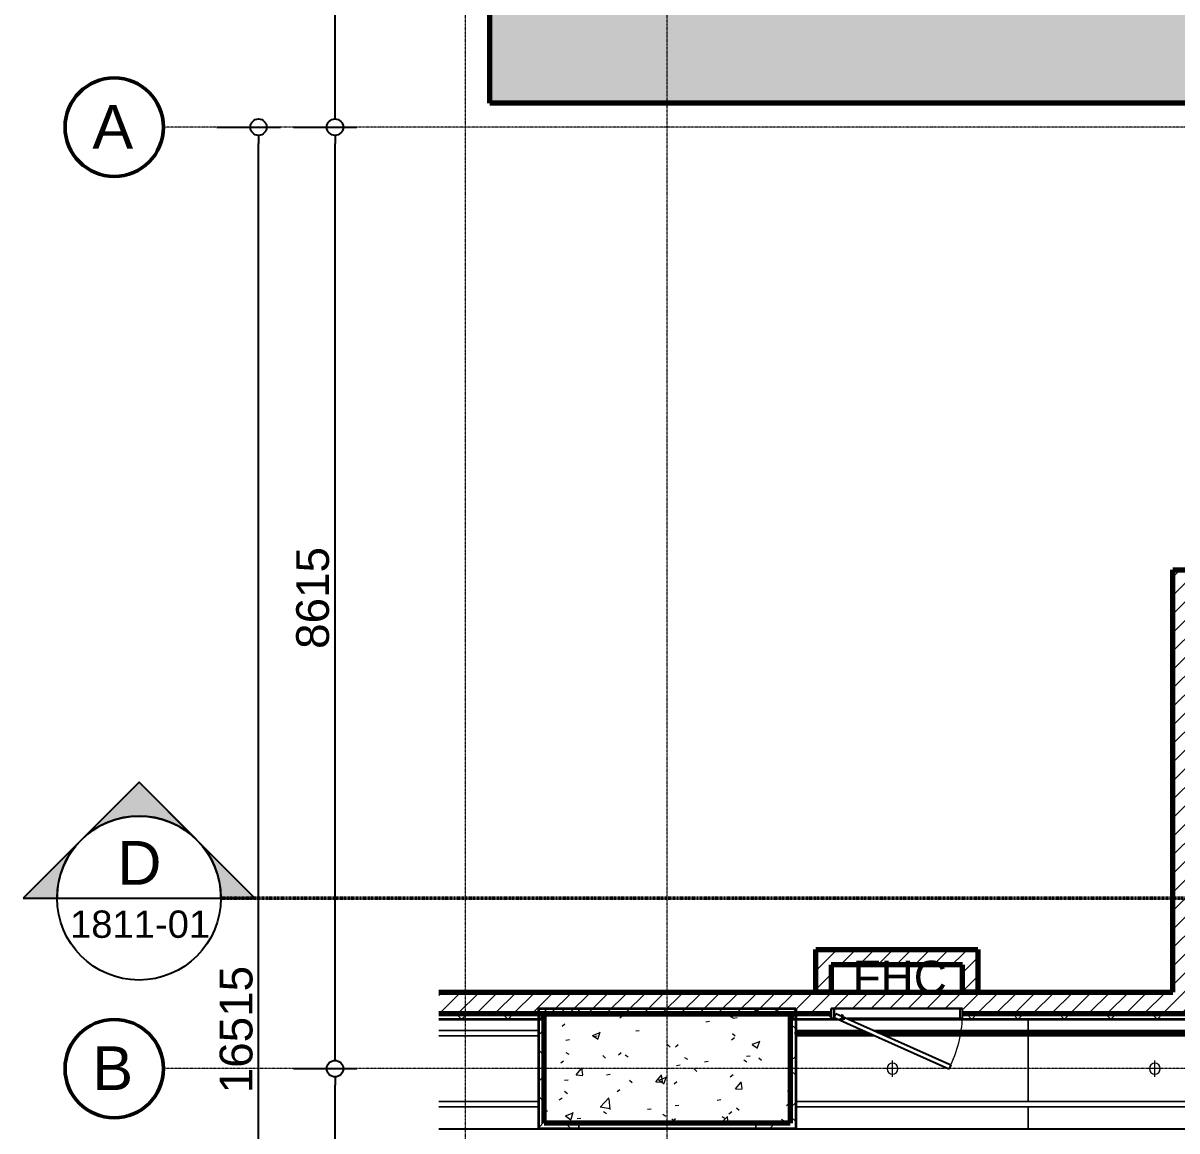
# Model space of a CAD drawing. Header units: millimetres. Extents: x -853228 to -744682, y -17776 to 32484.
# Drawn here: x -853176 to -842620, y 3009 to 13147 of the extents above; entities that cross this region are included whole.
import ezdxf
from ezdxf.xclip import XClip

# ---------------------------------------------------------------- set-up
doc = ezdxf.new("R2010")
doc.units = ezdxf.units.MM
doc.header["$XCLIPFRAME"] = 0
doc.linetypes.add('DPA_Grid _ Level 100', pattern=[10, 5.5, -1.6, 1.3, -1.6])
for name, color, linetype, lineweight in [('A-ANNO-DIMS', 1, 'Continuous', 9), ('A-COLS', 5, 'Continuous', 70), ('A-COLS-E', 1, 'Continuous', 35), ('A-DETL-GENF', 2, 'Continuous', 9), ('A-DOOR', 3, 'Continuous', 25), ('A-DOOR-E', 2, 'Continuous', 25), ('A-DOOR-OPNG', 2, 'Continuous', 9), ('A-FLOR-E', 2, 'Continuous', 35), ('A-GLAZ-CURT', 2, 'Continuous', 9), ('A-WALL', 5, 'Continuous', 35), ('A-WALL-FNSH', 2, 'Continuous', 35), ('A-WALL-PATT', 1, 'Continuous', 9), ('E-LITE-EQPM', 2, 'Continuous', 9), ('G-ANNO-SECL', 3, 'Continuous', 9), ('G-ANNO-TEXT', 3, 'Continuous', 9), ('I-WALL-E', 2, 'Continuous', 35), ('S-GRID', 251, 'Continuous', 9), ('S-GRID-IDEN', 3, 'Continuous', 50), ('WALL-E', 2, 'Continuous', 9)]:
    doc.layers.add(name, color=color, linetype=linetype, lineweight=lineweight)
doc.styles.add('Arial', font='arial.ttf', dxfattribs={"height": 400})
doc.styles.add('Arial_1', font='arial.ttf', dxfattribs={"height": 250})
doc.styles.add('Arial_2', font='arial.ttf', dxfattribs={"height": 300})
doc.dimstyles.new('DPA-DIM-3_0_C-C', dxfattribs={"dimscale": 304.8, "dimtxt": 306.07782, "dimasz": 0.492126, "dimexe": 0.656168, "dimexo": 0.0625, "dimgap": 0.164042, "dimtad": 1, "dimdec": 0, "dimzin": 0, "dimdsep": 46, "dimtxsty": 'Arial_2', "dimblk1": 'DOTBLANK', "dimblk2": 'DOTBLANK', "dimsah": 1, "dimcen": 0.09, "dimdle": 0.656168, "dimadec": 8, "dimazin": 0, "dimtfac": 1, "dimtdec": 4, "dimtix": 1, "dimtmove": 0, "dimatfit": 3, "dimfxl": 1.312336, "dimfxlon": 1, "dimtvp": 1, "dimtolj": 1, "dimtzin": 0, "dimarcsym": 2})
pattern_1 = [(50, (0, 0), (728.7365, -63.75582), [76.2, -838.2]), (355, (0, 0), (-140.9716, 764.2276), [60.96, -670.56]), (100.451, (60.7, -5.3), (587.77, 700.46675), [64.76, -712.36]), (46.184, (0, 203.2), (1084.3162, -168.171), [114.3, -1257.3]), (96.636, (90.4, 189.2), (949.6099, 989.7098), [97.14, -1068.54]), (351.184, (0, 203.2), (949.6206, 989.7012), [91.44, -1005.84]), (21, (101.6, 152.4), (606.45787, -409.06057), [76.2, -838.2]), (326, (101.6, 152.4), (247.20834, 736.7529), [60.96, -670.56]), (71.451, (152.14, 118.3), (853.66825, 327.6855), [64.76, -712.36]), (37.5, (0, 0), (12.35469, 338.22012), [33.528, -628.904, 33.528, -647.192, -673.1]), (37.5, (0, 0), (12.35469, 338.22012), [-1343.152, 33.528, -639.572]), (7.5, (0, 0), (267.27887, 400.72213), [33.528, -354.584, 33.528, -613.664, -256.54]), (7.5, (0, 0), (267.27887, 400.72213), [-1035.304, 33.528, -223.012]), (327.5, (-226.57, 0), (542.36333, -22.915345), [33.528, -220.472, 33.528, -758.952, -1051.56]), (327.5, (-226.57, 0), (542.36333, -22.915345), [-1046.48, 33.528, -1018.032]), (317.5, (-328.17, 0), (592.51696, 101.7071), [33.528, -296.672, 33.528, -492.76, -746.76]), (317.5, (-328.17, 0), (592.51696, 101.7071), [-856.488, 33.528, -713.232])]
pattern_2 = [(45, (0, 0), (-84.852814, 84.852814), [])]
pattern_3 = [(45, (0, 0), (-212.13203, 212.13203), []), (135, (0, 0), (-212.13203, -212.13203), [])]

# ---------------------------------------------------------------- blocks, each defined once
blk = doc.blocks.new('DPA_AC-SG-PI - A2_1200x2000 mm-12150596-4281-01 ENLARGED LOWER PLATFORM LEVEL - REFLECTED CEILING PLAN - SHEET 2')
at = {"layer": 'A-DOOR'}
for p, q in [((-575, 75), (-600, 75)), ((-600, 75), (-600, -15)), ((-575, -15), (-575, 75)), ((575, 75), (575, -15)), ((600, 75), (575, 75)), ((600, -15), (600, 75)), ((-600, -15), (-575, -15)), ((575, -15), (600, -15))]:
    blk.add_line(p, q, dxfattribs=at)
at = {"layer": 'A-DOOR', "lineweight": 25}
for p, q in [((-500, 5), (-500, -45)), ((-525, -20), (-475, -20))]:
    blk.add_line(p, q, dxfattribs=at)
for start, end in [(0, 180), (180, 0)]:
    blk.add_arc((-500, 5), 10, start, end, dxfattribs=at)
at = {"layer": 'A-DOOR-E'}
for p, q in [((-600, 75), (600, 75)), ((-600, -15), (-600, 75)), ((-575, 75), (-575, -15)), ((575, 75), (-575, 75)), ((-575, -11), (-557, 30)), ((-557, 30), (495, -440)), ((575, 75), (575, -15)), ((600, -15), (600, 75)), ((-566, -15), (-600, -15)), ((477, -481), (-575, -11)), ((-575, -15), (-566, -15)), ((-456, -15), (575, -15)), ((600, -15), (-456, -15)), ((495, -440), (477, -481))]:
    blk.add_line(p, q, dxfattribs=at)
at = {"layer": 'A-DOOR-OPNG'}
blk.add_arc((-500, 30), 1100, 334.7442, 0, dxfattribs=at)
blk = doc.blocks.new('Section - Section Head-531884-4281-01 ENLARGED LOWER PLATFORM LEVEL - REFLECTED CEILING PLAN - SHEET 2')
at = {"layer": 'G-ANNO-SECL'}
h = blk.add_hatch(color=256, dxfattribs=at)
edge = h.paths.add_edge_path()
edge.add_line((-12.8, 5.3), (-7.5, 10.61))
edge.add_line((-7.5, 10.61), (-2.2, 5.3))
edge.add_arc((-7.5, 0), 7.5, 45, 135)
h = blk.add_hatch(color=256, dxfattribs=at)
edge = h.paths.add_edge_path()
edge.add_arc((-7.5, 0), 7.5, 0, 45)
edge.add_line((-2.2, 5.3), (3.11, 0))
edge.add_line((3.11, 0), (0, 0))
edge = h.paths.add_edge_path()
edge.add_line((-15, 0), (-18.11, 0))
edge.add_line((-18.11, 0), (-12.8, 5.3))
edge.add_arc((-7.5, 0), 7.5, 135, 180)
at = {"layer": 'G-ANNO-SECL', "lineweight": 25}
for p, q in [((-7.5, 10.61), (-18.11, 0)), ((-7.5, 10.61), (-12.8, 5.3)), ((3.11, 0), (-7.5, 10.61)), ((-2.2, 5.3), (-7.5, 10.61)), ((-12.8, 5.3), (-18.11, 0)), ((3.11, 0), (-2.2, 5.3)), ((-18.11, 0), (-15, 0)), ((-18.11, 0), (-15, 0)), ((0, 0), (3.11, 0)), ((0, 0), (3.11, 0))]:
    blk.add_line(p, q, dxfattribs=at)
blk.add_circle((-7.5, 0), 7.5, dxfattribs=at)
for start, end in [(45, 135), (135, 180), (0, 45)]:
    blk.add_arc((-7.5, 0), 7.5, start, end, dxfattribs=at)
blk = doc.blocks.new('Grid - 100 Scale-2291345-4281-01 ENLARGED LOWER PLATFORM LEVEL - REFLECTED CEILING PLAN - SHEET 2')
at = {"layer": 'S-GRID-IDEN'}
blk.add_circle((0, 0), 4.5, dxfattribs=at)
blk = doc.blocks.new('_DotBlank')
at = {"color": 0, "linetype": 'ByBlock', "lineweight": -2}
blk.add_line((-0.5, 0), (-1, 0), dxfattribs=at)
blk.add_circle((0, 0), 0.5, dxfattribs=at)
blk = doc.blocks.new('*D406')
at = {"layer": 'A-ANNO-DIMS', "color": 0, "lineweight": -2, "transparency": 16777216}
for p, q in [((-49721, 8615), (-49140, 8615)), ((-49340, -7750), (-49340, 8465)), ((-49721, -7900), (-49140, -7900))]:
    blk.add_line(p, q, dxfattribs=at)
at = {"layer": 'Defpoints', "color": 0, "transparency": 16777216}
for p in [(-49740, 8615), (-49340, 8615), (-49740, -7900)]:
    blk.add_point(p, dxfattribs=at)
at = {"layer": 'A-ANNO-DIMS', "color": 0, "lineweight": -2, "transparency": 16777216, "xscale": 150, "yscale": 150, "zscale": 150}
for p, rotation in [((-49340, 8615), 90), ((-49340, -7900), 270)]:
    blk.add_blockref('_DotBlank', p, dxfattribs=dict(at, rotation=rotation))
at = {"layer": 'A-ANNO-DIMS', "color": 0, "transparency": 16777216, "insert": (-49543, 357), "char_height": 300, "width": 1384.41, "attachment_point": 5, "rotation": 90, "style": 'Arial_2'}
blk.add_mtext('\\A1;16515', dxfattribs=at)
blk = doc.blocks.new('*D408')
at = {"layer": 'A-ANNO-DIMS', "color": 0, "lineweight": -2, "transparency": 16777216}
for p, q in [((-49021, 0), (-48440, 0)), ((-48640, -7750), (-48640, -150)), ((-49021, -7900), (-48440, -7900))]:
    blk.add_line(p, q, dxfattribs=at)
at = {"layer": 'Defpoints', "color": 0, "transparency": 16777216}
for p in [(-49040, 0), (-48640, 0), (-49040, -7900)]:
    blk.add_point(p, dxfattribs=at)
at = {"layer": 'A-ANNO-DIMS', "color": 0, "lineweight": -2, "transparency": 16777216, "xscale": 150, "yscale": 150, "zscale": 150}
for p, rotation in [((-48640, 0), 90), ((-48640, -7900), 270)]:
    blk.add_blockref('_DotBlank', p, dxfattribs=dict(at, rotation=rotation))
at = {"layer": 'A-ANNO-DIMS', "color": 0, "transparency": 16777216, "insert": (-48843, -3950), "char_height": 300, "width": 1107.53, "attachment_point": 5, "rotation": 90, "style": 'Arial_2'}
blk.add_mtext('\\A1;7900', dxfattribs=at)
blk = doc.blocks.new('*D409')
at = {"layer": 'A-ANNO-DIMS', "color": 0, "lineweight": -2, "transparency": 16777216}
for p, q in [((-49021, 8615), (-48440, 8615)), ((-48640, 150), (-48640, 8465)), ((-49021, 0), (-48440, 0))]:
    blk.add_line(p, q, dxfattribs=at)
at = {"layer": 'Defpoints', "color": 0, "transparency": 16777216}
for p in [(-49040, 8615), (-48640, 8615), (-49040, 0)]:
    blk.add_point(p, dxfattribs=at)
at = {"layer": 'A-ANNO-DIMS', "color": 0, "lineweight": -2, "transparency": 16777216, "xscale": 150, "yscale": 150, "zscale": 150}
for p, rotation in [((-48640, 8615), 90), ((-48640, 0), 270)]:
    blk.add_blockref('_DotBlank', p, dxfattribs=dict(at, rotation=rotation))
at = {"layer": 'A-ANNO-DIMS', "color": 0, "transparency": 16777216, "insert": (-48843, 4307), "char_height": 300, "width": 1107.53, "attachment_point": 5, "rotation": 90, "style": 'Arial_2'}
blk.add_mtext('\\A1;8615', dxfattribs=at)
blk = doc.blocks.new('*D420')
at = {"layer": 'A-ANNO-DIMS', "color": 0, "lineweight": -2, "transparency": 16777216}
for p, q in [((-49021, 12673), (-48440, 12673)), ((-48640, 8765), (-48640, 12523)), ((-49021, 8615), (-48440, 8615))]:
    blk.add_line(p, q, dxfattribs=at)
at = {"layer": 'Defpoints', "color": 0, "transparency": 16777216}
for p in [(-49040, 12673), (-48640, 12673), (-49040, 8615)]:
    blk.add_point(p, dxfattribs=at)
at = {"layer": 'A-ANNO-DIMS', "color": 0, "lineweight": -2, "transparency": 16777216, "xscale": 150, "yscale": 150, "zscale": 150}
for p, rotation in [((-48640, 12673), 90), ((-48640, 8615), 270)]:
    blk.add_blockref('_DotBlank', p, dxfattribs=dict(at, rotation=rotation))
at = {"layer": 'A-ANNO-DIMS', "color": 0, "transparency": 16777216, "insert": (-48843, 10644), "char_height": 300, "width": 1107.53, "attachment_point": 5, "rotation": 90, "style": 'Arial_2'}
blk.add_mtext('\\A1;4058', dxfattribs=at)
blk = doc.blocks.new('System Panel - DPA-AR_Metal Ceiling Rectangular Panel-13144395-4281-01 ENLARGED LOWER PLATFORM LEVEL - REFLECTED CEILING PLAN - SHEET 2')
at = {"layer": 'A-GLAZ-CURT'}
for p, q in [((-848457, 4029), (-849372, 4029)), ((-849372, 4029), (-848457, 4029)), ((-849372, 3929), (-848457, 3929)), ((-848457, 3929), (-849372, 3929))]:
    blk.add_line(p, q, dxfattribs=at)
blk = doc.blocks.new('System Panel - DPA-AR_Metal Ceiling Rectangular Panel-V23-4281-01 ENLARGED LOWER PLATFORM LEVEL - REFLECTED CEILING PLAN - SHEET 2')
at = {"layer": 'A-GLAZ-CURT'}
for p, q in [((-846107, 4029), (-846107, 3929)), ((-846107, 3929), (-846107, 4029)), ((-843982, 3929), (-843982, 4029)), ((-843982, 4029), (-843982, 3929)), ((-846107, 3929), (-845503, 3929)), ((-845503, 3929), (-846107, 3929)), ((-845392, 3929), (-843982, 3929)), ((-843982, 3929), (-845392, 3929))]:
    blk.add_line(p, q, dxfattribs=at)
blk = doc.blocks.new('System Panel - DPA-AR_Metal Ceiling Rectangular Panel-V24-4281-01 ENLARGED LOWER PLATFORM LEVEL - REFLECTED CEILING PLAN - SHEET 2')
at = {"layer": 'A-GLAZ-CURT'}
for p, q in [((-843982, 4029), (-843982, 3929)), ((-843982, 3929), (-843982, 4029)), ((-841582, 3929), (-841582, 4029)), ((-841582, 4029), (-841582, 3929)), ((-843982, 3929), (-841582, 3929)), ((-841582, 3929), (-843982, 3929))]:
    blk.add_line(p, q, dxfattribs=at)
blk = doc.blocks.new('System Panel - DPA-AR_Metal Ceiling Rectangular Panel-V16-4281-01 ENLARGED LOWER PLATFORM LEVEL - REFLECTED CEILING PLAN - SHEET 2')
at = {"layer": 'A-GLAZ-CURT'}
for p, q in [((-814257, 4129), (-816382, 4129)), ((-816382, 4129), (-816382, 3929)), ((-816382, 3929), (-816382, 4129)), ((-816382, 4129), (-814257, 4129)), ((-814257, 3929), (-814257, 4129)), ((-814257, 4129), (-814257, 3929)), ((-816382, 3929), (-814257, 3929)), ((-814257, 3929), (-816382, 3929))]:
    blk.add_line(p, q, dxfattribs=at)
blk = doc.blocks.new('System Panel - DPA-AR_Metal Ceiling Rectangular Panel-V15-4281-01 ENLARGED LOWER PLATFORM LEVEL - REFLECTED CEILING PLAN - SHEET 2')
at = {"layer": 'A-GLAZ-CURT'}
for p, q in [((-816382, 4129), (-818782, 4129)), ((-818782, 4129), (-818782, 3929)), ((-818782, 3929), (-818782, 4129)), ((-818782, 4129), (-816382, 4129)), ((-816382, 3929), (-816382, 4129)), ((-816382, 4129), (-816382, 3929)), ((-818782, 3929), (-816382, 3929)), ((-816382, 3929), (-818782, 3929))]:
    blk.add_line(p, q, dxfattribs=at)
blk = doc.blocks.new('System Panel - DPA-AR_Metal Ceiling Rectangular Panel-V28-4281-01 ENLARGED LOWER PLATFORM LEVEL - REFLECTED CEILING PLAN - SHEET 2')
at = {"layer": 'A-GLAZ-CURT'}
for p, q in [((-845391, 3879), (-846107, 3879)), ((-846107, 3879), (-846107, 3279)), ((-846107, 3279), (-846107, 3879)), ((-846107, 3879), (-845391, 3879)), ((-843982, 3879), (-845280, 3879)), ((-845280, 3879), (-843982, 3879)), ((-843982, 3279), (-843982, 3879)), ((-843982, 3879), (-843982, 3279)), ((-846107, 3279), (-843982, 3279)), ((-843982, 3279), (-846107, 3279))]:
    blk.add_line(p, q, dxfattribs=at)
blk = doc.blocks.new('System Panel - DPA-AR_Metal Ceiling Rectangular Panel-13139299-4281-01 ENLARGED LOWER PLATFORM LEVEL - REFLECTED CEILING PLAN - SHEET 2')
at = {"layer": 'A-GLAZ-CURT'}
for p, q in [((-818782, 3879), (-821182, 3879)), ((-821182, 3879), (-821182, 3279)), ((-821182, 3279), (-821182, 3879)), ((-821182, 3879), (-818782, 3879)), ((-818782, 3279), (-818782, 3879)), ((-818782, 3879), (-818782, 3279)), ((-821182, 3279), (-818782, 3279)), ((-818782, 3279), (-821182, 3279))]:
    blk.add_line(p, q, dxfattribs=at)
blk = doc.blocks.new('System Panel - DPA-AR_Metal Ceiling Rectangular Panel-V40-4281-01 ENLARGED LOWER PLATFORM LEVEL - REFLECTED CEILING PLAN - SHEET 2')
at = {"layer": 'A-GLAZ-CURT'}
for p, q in [((-848457, 3229), (-849372, 3229)), ((-849372, 3229), (-848457, 3229)), ((-849372, 3029), (-848457, 3029)), ((-848457, 3029), (-849372, 3029))]:
    blk.add_line(p, q, dxfattribs=at)
blk = doc.blocks.new('System Panel - DPA-AR_Metal Ceiling Rectangular Panel-V41-4281-01 ENLARGED LOWER PLATFORM LEVEL - REFLECTED CEILING PLAN - SHEET 2')
at = {"layer": 'A-GLAZ-CURT'}
for p, q in [((-848457, 3879), (-849372, 3879)), ((-849372, 3879), (-848457, 3879)), ((-849372, 3279), (-848457, 3279)), ((-848457, 3279), (-849372, 3279))]:
    blk.add_line(p, q, dxfattribs=at)
blk = doc.blocks.new('*U516')
at = {"layer": 'A-GLAZ-CURT'}
for name, p in [('System Panel - DPA-AR_Metal Ceiling Rectangular Panel-13144395-4281-01 ENLARGED LOWER PLATFORM LEVEL - REFLECTED CEILING PLAN - SHEET 2', (801682, -3579)), ('System Panel - DPA-AR_Metal Ceiling Rectangular Panel-V23-4281-01 ENLARGED LOWER PLATFORM LEVEL - REFLECTED CEILING PLAN - SHEET 2', (801682, -3579)), ('System Panel - DPA-AR_Metal Ceiling Rectangular Panel-V24-4281-01 ENLARGED LOWER PLATFORM LEVEL - REFLECTED CEILING PLAN - SHEET 2', (801682, -3579)), ('System Panel - DPA-AR_Metal Ceiling Rectangular Panel-V41-4281-01 ENLARGED LOWER PLATFORM LEVEL - REFLECTED CEILING PLAN - SHEET 2', (801682, -3579)), ('System Panel - DPA-AR_Metal Ceiling Rectangular Panel-V28-4281-01 ENLARGED LOWER PLATFORM LEVEL - REFLECTED CEILING PLAN - SHEET 2', (801682, -3579)), ('System Panel - DPA-AR_Metal Ceiling Rectangular Panel-13139299-4281-01 ENLARGED LOWER PLATFORM LEVEL - REFLECTED CEILING PLAN - SHEET 2', (778882, -3579)), ('System Panel - DPA-AR_Metal Ceiling Rectangular Panel-V40-4281-01 ENLARGED LOWER PLATFORM LEVEL - REFLECTED CEILING PLAN - SHEET 2', (801682, -3579)), ('System Panel - DPA-AR_Metal Ceiling Rectangular Panel-V16-4281-01 ENLARGED LOWER PLATFORM LEVEL - REFLECTED CEILING PLAN - SHEET 2', (771957, -4479)), ('System Panel - DPA-AR_Metal Ceiling Rectangular Panel-V15-4281-01 ENLARGED LOWER PLATFORM LEVEL - REFLECTED CEILING PLAN - SHEET 2', (776482, -4479))]:
    blk.add_blockref(name, p, dxfattribs=at)
blk = doc.blocks.new('DPA_AC-SG-PI - A2_1200x2000 mm-12150596-4180-01 LOWER PLATFORM LEVEL - REFLECTED CEILING PLAN')
at = {"layer": 'A-DOOR', "lineweight": 9}
for p, q in [((-575, 75), (-600, 75)), ((-600, 75), (-600, -15)), ((-575, -15), (-575, 75)), ((575, 75), (575, -15)), ((600, 75), (575, 75)), ((600, -15), (600, 75)), ((-600, -15), (-575, -15)), ((575, -15), (600, -15))]:
    blk.add_line(p, q, dxfattribs=at)
at = {"layer": 'A-DOOR'}
for p, q in [((-500, 5), (-500, -45)), ((-525, -20), (-475, -20))]:
    blk.add_line(p, q, dxfattribs=at)
for start, end in [(0, 180), (180, 0)]:
    blk.add_arc((-500, 5), 10, start, end, dxfattribs=at)
at = {"layer": 'A-DOOR-E'}
for p, q in [((-600, 75), (600, 75)), ((-600, -15), (-600, 75)), ((-575, 75), (-575, -15)), ((575, 75), (-575, 75)), ((-575, -11), (-557, 30)), ((-557, 30), (495, -440)), ((575, 75), (575, -15)), ((600, -15), (600, 75)), ((-566, -15), (-600, -15)), ((477, -481), (-575, -11)), ((-575, -15), (-566, -15)), ((-456, -15), (575, -15)), ((600, -15), (-456, -15)), ((495, -440), (477, -481))]:
    blk.add_line(p, q, dxfattribs=at)
at = {"layer": 'A-DOOR-OPNG'}
blk.add_arc((-500, 30), 1100, 334.7442, 0, dxfattribs=at)
blk = doc.blocks.new('LGF_DL_SAA_LowPower_DL1a - LGF_DL_SAA_LowPower_DL1a-8832329-4180-01 LOWER PLATFORM LEVEL - REFLECTED CEILING PLAN')
at = {"layer": 'A-DETL-GENF'}
for p, q in [((72.5, 0), (-72.5, 0)), ((0, 75), (0, -75))]:
    blk.add_line(p, q, dxfattribs=at)
blk.add_circle((0, 0), 50, dxfattribs=at)
blk = doc.blocks.new('C-1-PP19-AR-4180-01-B_20250908-040939_EXDOWNLIGHT')
at = {"layer": 'A-DOOR-E'}
blk.add_blockref('DPA_AC-SG-PI - A2_1200x2000 mm-12150596-4180-01 LOWER PLATFORM LEVEL - REFLECTED CEILING PLAN', (-100500, 475), dxfattribs=at)
at = {"layer": 'E-LITE-EQPM', "extrusion": (0, 0, -1), "rotation": 180}
for p in [(100540, 0), (98140, 0)]:
    blk.add_blockref('LGF_DL_SAA_LowPower_DL1a - LGF_DL_SAA_LowPower_DL1a-8832329-4180-01 LOWER PLATFORM LEVEL - REFLECTED CEILING PLAN', p, dxfattribs=at)
blk = doc.blocks.new('*U986')
blk.add_lwpolyline([(-107450, -550), (27650, -550), (27650, -3480), (-107450, -3480)], close=True)
blk = doc.blocks.new('*U393')
at = {"layer": 'S-GRID', "linetype": 'DPA_Grid _ Level 100'}
for p, q in [((-47445, -21354.7), (-47445, 16961.2)), ((-45600, -21354.7), (-45600, 16961.2)), ((22800, 8615), (-50209.7, 8615)), ((22800, 0), (-50209.7, 0))]:
    blk.add_line(p, q, dxfattribs=at)
at = {"layer": 'S-GRID-IDEN', "xscale": 99.99999999999993, "yscale": 99.99999999999993, "zscale": 99.99999999999993, "rotation": 89.9999999999998}
for p in [(-50659.7, 8615), (-50659.7, 0)]:
    blk.add_blockref('Grid - 100 Scale-2291345-4281-01 ENLARGED LOWER PLATFORM LEVEL - REFLECTED CEILING PLAN - SHEET 2', p, dxfattribs=at)
at = {"layer": 'S-GRID-IDEN', "lineweight": 9, "char_height": 400, "width": 456.962, "attachment_point": 1, "style": 'Arial'}
for s, insert in [('A', (-50859.4, 8818.9)), ('B', (-50859.4, 203.9))]:
    blk.add_mtext(s, dxfattribs=dict(at, insert=insert))
at = {"layer": 'A-ANNO-DIMS'}
for base, p1, p2, override, picture, middle in [((-48640, 12673), (-49040, 8615), (-49040, 12673), {"dimpost": '<>', "dimfxl": 4057.997178}, '*D420', (-48843.1, 10644)), ((-49340, 8615), (-49740, -7900), (-49740, 8615), {"dimpost": '<>', "dimfxl": 16515.002991}, '*D406', (-49543.1, 357.5)), ((-48640, 8615), (-49040, 0), (-49040, 8615), {"dimpost": '<>', "dimfxl": 8614.999996}, '*D409', (-48843.1, 4307.5)), ((-48640, 0), (-49040, -7900), (-49040, 0), {"dimpost": '<>', "dimfxl": 7900.002995}, '*D408', (-48843.1, -3950))]:
    dim = blk.add_linear_dim(base=base, p1=p1, p2=p2, angle=90, dimstyle='DPA-DIM-3_0_C-C', override=override, dxfattribs=at)
    dim.commit()
    dim.dimension.update_dxf_attribs({"geometry": picture, "text_midpoint": middle})

msp = doc.modelspace()

# ---------------------------------------------------------------- hatches: boundary and pattern name
at = {"layer": 'A-WALL-PATT', "lineweight": 9}
h = msp.add_hatch(dxfattribs=at)
h.set_pattern_fill('FP_1', color=256, style=0, pattern_type=2)
h.set_pattern_definition(pattern_1)
h.paths.add_polyline_path([(-778775, 12414), (-778775, 13914), (-848907, 13914), (-848907, 12414), (-785882, 12414)])

# ---------------------------------------------------------------- linework, layer by layer
at = {"layer": 'A-FLOR-E'}
for p, q in [((-848907, 16472), (-848907, 12414)), ((-848907, 12414), (-848907, 16472)), ((-848907, 16472), (-848907, 12414)), ((-848907, 12414), (-848907, 16472)), ((-848907, 12414), (-778775, 12414)), ((-778775, 12414), (-848907, 12414)), ((-848907, 12414), (-778775, 12414)), ((-778775, 12414), (-848907, 12414))]:
    msp.add_line(p, q, dxfattribs=at)
at = {"layer": 'A-WALL', "color": 7, "lineweight": 70}
for p, q in [((-848907, 12414), (-848907, 13914)), ((-808182, 12414), (-848907, 12414)), ((-842657, 8144), (-826882, 8144))]:
    msp.add_line(p, q, dxfattribs=at)
at = {"layer": 'G-ANNO-SECL', "lineweight": 25}
msp.add_line((-852865, 5140), (-851365, 5140), dxfattribs=at)

# ---------------------------------------------------------------- block references
ref = msp.add_blockref('*U986', (-744682, 3579))
XClip(ref).set_block_clipping_path([(-104690.1238047113, -9620.0077451946), (-34092.6543255158, 14393.0014498748)])
at = {"layer": 'G-ANNO-SECL', "lineweight": 25, "xscale": 99.99999999999993, "yscale": 99.99999999999993, "zscale": 99.99999999999993}
msp.add_blockref('Section - Section Head-531884-4281-01 ENLARGED LOWER PLATFORM LEVEL - REFLECTED CEILING PLAN - SHEET 2', (-851365, 5140), dxfattribs=at)

# ---------------------------------------------------------------- texts
at = {"layer": 'G-ANNO-SECL', "lineweight": 25, "attachment_point": 1}
for s, insert, char_height, width, style in [('D', (-852313, 5662), 400, 489.03, 'Arial'), ('1811-01', (-852746, 5026), 250, 1539.24, 'Arial_1')]:
    msp.add_mtext(s, dxfattribs=dict(at, insert=insert, char_height=char_height, width=width, style=style))

# ---------------------------------------------------------------- next in the draw order: hatches: boundary and pattern name
at = {"layer": 'A-COLS-E', "lineweight": 9}
h = msp.add_hatch(dxfattribs=at)
h.set_pattern_fill('FP_1', color=256, style=0, pattern_type=2)
h.set_pattern_definition(pattern_1)
h.paths.add_polyline_path([(-846157, 3079), (-846157, 4079), (-848407, 4079), (-848407, 3079), (-847166, 3079)])
at = {"layer": 'A-WALL-PATT', "lineweight": 9}
h = msp.add_hatch(dxfattribs=at)
h.set_pattern_fill('FP_2', color=256, style=0, pattern_type=2)
h.set_pattern_definition(pattern_2)
h.paths.add_polyline_path([(-814007, 7944), (-814007, 8144), (-842657, 8144), (-842657, 7944), (-826541, 7944), (-826539, 7949), (-826528, 7944), (-814074, 7944)])
h = msp.add_hatch(dxfattribs=at)
h.set_pattern_fill('FP_2', color=256, style=0, pattern_type=2)
h.set_pattern_definition(pattern_2)
h.paths.add_polyline_path([(-842457, 4279), (-842457, 7944), (-842657, 7944), (-842657, 4279)])
h = msp.add_hatch(dxfattribs=at)
h.set_pattern_fill('FP_2', color=256, style=0, pattern_type=2)
h.set_pattern_definition(pattern_2)
h.paths.add_polyline_path([(-845922, 4279), (-845782, 4279), (-845782, 4669), (-845922, 4669)])
h = msp.add_hatch(dxfattribs=at)
h.set_pattern_fill('FP_2', color=256, style=0, pattern_type=2)
h.set_pattern_definition(pattern_2)
h.paths.add_polyline_path([(-845782, 4529), (-844582, 4529), (-844582, 4669), (-845782, 4669)])
h = msp.add_hatch(dxfattribs=at)
h.set_pattern_fill('FP_2', color=256, style=0, pattern_type=2)
h.set_pattern_definition(pattern_2)
h.paths.add_polyline_path([(-844582, 4279), (-844442, 4279), (-844442, 4669), (-844582, 4669), (-844582, 4529)])
h = msp.add_hatch(dxfattribs=at)
h.set_pattern_fill('FP_2', color=256, style=0, pattern_type=2)
h.set_pattern_definition(pattern_2)
h.paths.add_polyline_path([(-842457, 4079), (-842457, 4279), (-849372, 4279), (-849372, 4079), (-845782, 4079), (-845782, 4129), (-844582, 4129), (-844582, 4079), (-842754, 4079)])
h = msp.add_hatch(dxfattribs=at)
h.set_pattern_fill('FP_3', color=256, style=0, pattern_type=2)
h.set_pattern_definition(pattern_3)
h.paths.add_polyline_path([(-848457, 3029), (-848407, 3029), (-848407, 4129), (-848457, 4129), (-848457, 3753)])
h = msp.add_hatch(dxfattribs=at)
h.set_pattern_fill('FP_3', color=256, style=0, pattern_type=2)
h.set_pattern_definition(pattern_3)
h.paths.add_polyline_path([(-846472, 4079), (-846157, 4079), (-846157, 4129), (-846472, 4129)])
h.paths.add_polyline_path([(-848407, 4079), (-848092, 4079), (-848092, 4129), (-848407, 4129)])
h = msp.add_hatch(dxfattribs=at)
h.set_pattern_fill('FP_3', color=256, style=0, pattern_type=2)
h.set_pattern_definition(pattern_3)
h.paths.add_polyline_path([(-846157, 3079), (-846107, 3079), (-846107, 4129), (-846157, 4129), (-846157, 3753)])
h = msp.add_hatch(dxfattribs=at)
h.set_pattern_fill('FP_3', color=256, style=0, pattern_type=2)
h.set_pattern_definition(pattern_3)
h.paths.add_polyline_path([(-848432, 4029), (-848432, 4079), (-849372, 4079), (-849372, 4029)])
h = msp.add_hatch(dxfattribs=at)
h.set_pattern_fill('FP_3', color=256, style=0, pattern_type=2)
h.set_pattern_definition(pattern_3)
h.paths.add_polyline_path([(-842754, 4029), (-842457, 4029), (-842457, 4079), (-844582, 4079), (-844582, 4039), (-845638, 4039), (-845616, 4029), (-844582, 4029)])
h.paths.add_polyline_path([(-845726, 4029), (-845749, 4039), (-845782, 4039), (-845782, 4079), (-846132, 4079), (-846132, 4029), (-845757, 4029)])
h = msp.add_hatch(dxfattribs=at)
h.set_pattern_fill('FP_3', color=256, style=0, pattern_type=2)
h.set_pattern_definition(pattern_3)
h.paths.add_polyline_path([(-846107, 3029), (-846107, 3079), (-846472, 3079), (-846472, 3029)])
h.paths.add_polyline_path([(-848407, 3029), (-848092, 3029), (-848092, 3079), (-848407, 3079)])

# ---------------------------------------------------------------- next in the draw order: linework, layer by layer
at = {"layer": 'A-COLS'}
for p, q in [((-848407, 3079), (-848407, 4079)), ((-848407, 4079), (-846157, 4079)), ((-846157, 4079), (-846157, 3079)), ((-846157, 3079), (-848407, 3079))]:
    msp.add_line(p, q, dxfattribs=at)
at = {"layer": 'A-FLOR-E'}
for p, q in [((-845922, 4279), (-845922, 4669)), ((-845922, 4669), (-844442, 4669)), ((-844442, 4669), (-845922, 4669)), ((-845922, 4669), (-845922, 4279)), ((-844442, 4669), (-844442, 4279)), ((-844442, 4279), (-844442, 4669)), ((-844442, 4279), (-845922, 4279)), ((-845922, 4279), (-844442, 4279))]:
    msp.add_line(p, q, dxfattribs=at)
at = {"layer": 'A-WALL', "color": 7, "lineweight": 70}
for p, q in [((-842657, 7944), (-842657, 8144)), ((-842657, 4279), (-842657, 7944)), ((-845922, 4279), (-845922, 4669)), ((-845922, 4669), (-845782, 4669)), ((-845782, 4669), (-844582, 4669)), ((-844582, 4669), (-844442, 4669)), ((-844442, 4669), (-844442, 4279)), ((-845782, 4529), (-845782, 4279)), ((-844582, 4529), (-845782, 4529)), ((-844582, 4279), (-844582, 4529)), ((-849372, 4279), (-845782, 4279)), ((-845782, 4279), (-845922, 4279)), ((-845782, 4279), (-844582, 4279)), ((-844582, 4279), (-842657, 4279)), ((-844442, 4279), (-844582, 4279)), ((-845782, 4079), (-849372, 4079)), ((-842457, 4079), (-844582, 4079))]:
    msp.add_line(p, q, dxfattribs=at)
at = {"layer": 'A-WALL', "lineweight": 9}
for p, q in [((-848092, 4129), (-848092, 4079)), ((-848092, 4079), (-848092, 4129)), ((-848092, 3079), (-848092, 3029)), ((-848092, 3029), (-848092, 3079)), ((-846472, 3029), (-846472, 3079)), ((-846472, 3079), (-846472, 3029))]:
    msp.add_line(p, q, dxfattribs=at)
at = {"layer": 'A-WALL-FNSH', "color": 250}
for p, q in [((-848457, 3029), (-848457, 4129)), ((-848457, 4129), (-848407, 4129)), ((-848407, 4129), (-848092, 4129)), ((-848092, 4129), (-846472, 4129)), ((-846472, 4129), (-846157, 4129)), ((-846472, 4079), (-846472, 4129)), ((-846472, 4129), (-846472, 4079)), ((-846157, 4129), (-846107, 4129)), ((-846107, 4129), (-846107, 3079)), ((-849372, 4079), (-848432, 4079)), ((-848432, 4029), (-849372, 4029)), ((-848432, 4079), (-848432, 4029)), ((-848407, 4079), (-848407, 3079)), ((-848092, 4079), (-848407, 4079)), ((-846472, 4079), (-848092, 4079)), ((-846157, 4079), (-846472, 4079)), ((-846157, 3079), (-846157, 4079)), ((-846132, 4029), (-846132, 4079)), ((-846132, 4079), (-845782, 4079)), ((-845782, 4029), (-846132, 4029)), ((-845726, 4029), (-845782, 4029)), ((-844582, 4029), (-845616, 4029)), ((-844582, 4079), (-842457, 4079)), ((-842457, 4029), (-844582, 4029)), ((-848407, 3079), (-848092, 3079)), ((-848092, 3079), (-846472, 3079)), ((-846472, 3079), (-846157, 3079)), ((-846107, 3079), (-846107, 3029)), ((-848407, 3029), (-848457, 3029)), ((-848092, 3029), (-848407, 3029)), ((-846472, 3029), (-848092, 3029)), ((-846107, 3029), (-846472, 3029))]:
    msp.add_line(p, q, dxfattribs=at)
at = {"layer": 'G-ANNO-SECL', "linetype": 'DPA_Grid _ Level 100', "lineweight": 50}
msp.add_line((-851365, 5140), (-776604, 5140), dxfattribs=at)
at = {"layer": 'I-WALL-E'}
for p, q in [((-845469, 3914), (-846107, 3914)), ((-846107, 3914), (-845469, 3914)), ((-846107, 3894), (-846107, 3914)), ((-837057, 3914), (-845359, 3914)), ((-845359, 3914), (-842538, 3914)), ((-845424, 3894), (-846107, 3894)), ((-846107, 3894), (-845424, 3894)), ((-842538, 3894), (-845314, 3894)), ((-845314, 3894), (-837057, 3894))]:
    msp.add_line(p, q, dxfattribs=at)
at = {"layer": 'WALL-E'}
for p, q in [((-848092, 4079), (-846472, 4079)), ((-846472, 3079), (-848092, 3079)), ((-848092, 3029), (-846472, 3029))]:
    msp.add_line(p, q, dxfattribs=at)

# ---------------------------------------------------------------- next in the draw order: block references
for name in ['*U393', '*U516']:
    msp.add_blockref(name, (-801682, 3579))
ref = msp.add_blockref('C-1-PP19-AR-4180-01-B_20250908-040939_EXDOWNLIGHT', (-744682, 3579))
XClip(ref).set_block_clipping_path([(-104690.1238047113, -9620.0077451946), (-34092.6543255158, 14393.0014498748)])
at = {"layer": 'A-DOOR-E'}
msp.add_blockref('DPA_AC-SG-PI - A2_1200x2000 mm-12150596-4281-01 ENLARGED LOWER PLATFORM LEVEL - REFLECTED CEILING PLAN - SHEET 2', (-845182, 4054), dxfattribs=at)

# ---------------------------------------------------------------- next in the draw order: texts
at = {"layer": 'G-ANNO-TEXT', "color": 7, "insert": (-845586, 4566), "char_height": 300, "width": 1050.21, "attachment_point": 1, "style": 'Arial_2'}
msp.add_mtext('FHC', dxfattribs=at)

doc.saveas('drawing.dxf')
